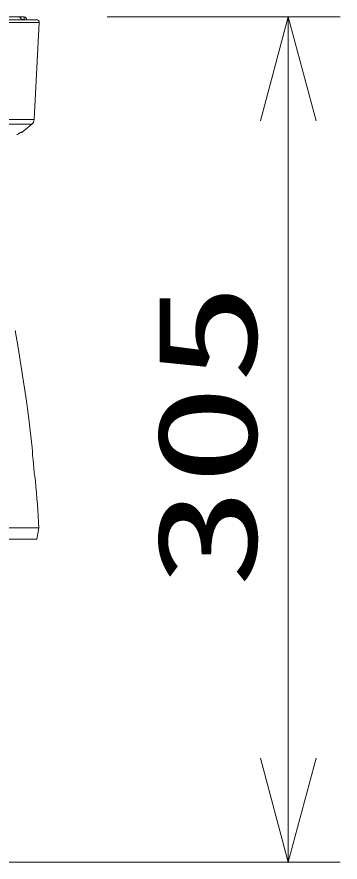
# Model space of a CAD drawing. Units: millimetres on the paper. Extents: x -62 to 64, y -59 to 59.
# Drawn here: x -8.69 to -0.91, y 18.56 to 38.9 of the extents above; entities that cross this region are included whole.
import ezdxf
from ezdxf.enums import TextEntityAlignment as Align

# ---------------------------------------------------------------- set-up
doc = ezdxf.new("R2010")
doc.units = ezdxf.units.MM
for name, color, linetype, lineweight in [('0-2_GAIKEI', 4, 'Continuous', 9), ('0-3_SUNPO', 7, 'Continuous', 9), ('0-4_0', 7, 'Continuous', 9)]:
    doc.layers.add(name, color=color, linetype=linetype, lineweight=lineweight)
doc.styles.add('ＭＳ ゴシック', font='')
doc.styles.get('ＭＳ ゴシック').set_extended_font_data('MS Gothic')

# ---------------------------------------------------------------- blocks, each defined once
blk = doc.blocks.new('_Open30')
at = {"layer": '0-4_0'}
blk.add_line((0, 0), (-1, 0), dxfattribs=at)
blk.add_lwpolyline([(-1, 0.2679), (0, 0), (-1, -0.2679)], dxfattribs=at)

msp = doc.modelspace()

# ---------------------------------------------------------------- linework, layer by layer
at = {"layer": '0-2_GAIKEI'}
for p, q in [((-19.599, 38.898), (-8.65, 38.898)), ((-8.516, 38.898), (-8.65, 38.898)), ((-8.149, 38.761), (-23.415, 38.761)), ((-8.516, 38.835), (-8.583, 38.835)), ((-8.516, 38.835), (-8.516, 38.831)), ((-15.782, 36.433), (-8.271, 36.433)), ((-23.234, 36.314), (-8.33, 36.314)), ((-8.156, 26.603), (-23.407, 26.603))]:
    msp.add_line(p, q, dxfattribs=at)
at = {"layer": '0-2_GAIKEI', "color": 7}
for p, q in [((-8.215, 38.831), (-23.348, 38.831)), ((-8.271, 36.433), (-8.149, 38.761)), ((-8.558, 36.122), (-8.33, 36.314)), ((-8.596, 36.118), (-8.57, 36.118)), ((-8.558, 36.122), (-8.586, 36.122)), ((-8.204, 26.336), (-8.156, 26.603)), ((-23.359, 26.336), (-8.204, 26.336))]:
    msp.add_line(p, q, dxfattribs=at)
msp.add_lwpolyline([(-8.322, 28.539), (-8.369, 28.951), (-8.412, 29.295), (-8.467, 29.707), (-8.526, 30.119), (-8.589, 30.531), (-8.657, 30.942), (-8.73, 31.351)], dxfattribs=at)
at = {"layer": '0-2_GAIKEI'}
for centre, radius, start, end in [((-8.65, 38.831), 0.0667, 0, 90), ((-8.516, 38.831), 0.0667, 0, 90), ((-8.562, 37.886), 0.95, 84.3852, 87.2437)]:
    msp.add_arc(centre, radius, start, end, dxfattribs=at)
at = {"layer": '0-2_GAIKEI', "color": 7}
for centre, radius, start, end in [((-8.215, 38.764), 0.0667, 357, 90), ((-8.438, 36.442), 0.167, 310, 357), ((-7.542, 34.47), 1.958, 124.1463, 125.8086), ((-8.28, 35.565), 0.638, 120.6493, 124.5237), ((-8.579, 36.082), 0.0406, 99.3774, 129.5446), ((-8.57, 36.137), 0.0186, 270, 310), ((1.042, 29.072), 9.379, 183.2566, 188.1767), ((1.042, 29.072), 9.379, 183.2566, 188.1767), ((-46.84, 24.261), 38.754, 3.4638, 5.1466)]:
    msp.add_arc(centre, radius, start, end, dxfattribs=at)
at = {"layer": '0-2_GAIKEI'}
for centre, ratio, start_param in [((-8.65, 38.831), 0.981471, 1.570794), ((-8.516, 38.831), 0.008116, 1.623156)]:
    msp.add_ellipse(centre, major_axis=(0, -0.0667), ratio=ratio, start_param=start_param, end_param=3.141593, dxfattribs=at)
at = {"layer": '0-3_SUNPO'}
for p, q in [((-6.516, 38.898), (-0.906, 38.898)), ((-2.156, 36.398), (-2.156, 21.064)), ((-13.782, 18.564), (-0.906, 18.564))]:
    msp.add_line(p, q, dxfattribs=at)

# ---------------------------------------------------------------- block references
at = {"layer": '0-3_SUNPO', "xscale": 2.5, "yscale": 2.5}
for p, rotation in [((-2.156, 38.898), 90), ((-2.156, 18.564), 270)]:
    msp.add_blockref('_Open30', p, dxfattribs=dict(at, rotation=rotation))

# ---------------------------------------------------------------- texts
at = {"layer": '0-3_SUNPO', "style": 'ＭＳ ゴシック', "width": 1.5}
msp.add_text('305', height=2.405, rotation=90, dxfattribs=at).set_placement((-2.194, 25.16), align=Align.BOTTOM_LEFT)

doc.saveas('drawing.dxf')
